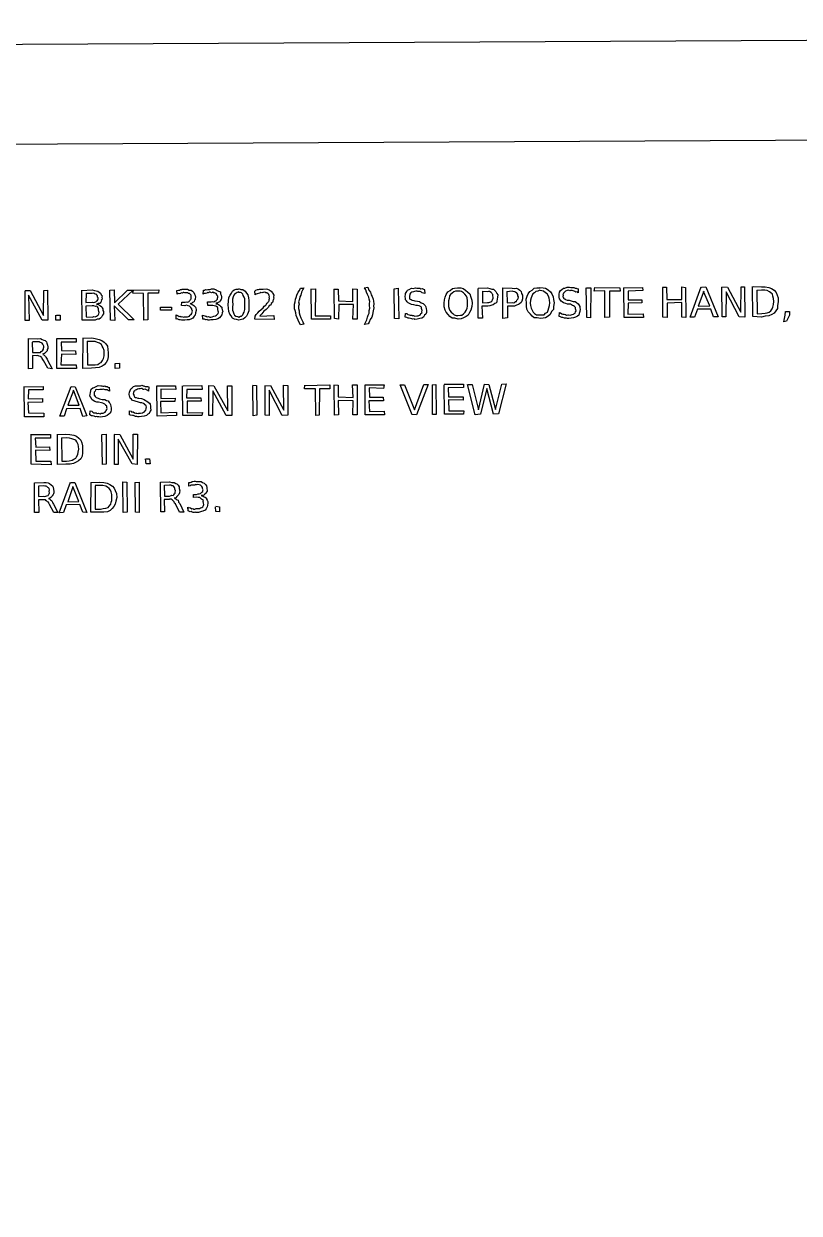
# Model space of a CAD drawing. Header units: millimetres. Extents: x -1 to 471, y -1 to 401.
# Drawn here: x 64.4 to 141.9, y 282.3 to 401.2 of the extents above; entities that cross this region are included whole.
import ezdxf

# ---------------------------------------------------------------- set-up
doc = ezdxf.new("R2010")
doc.units = ezdxf.units.MM

msp = doc.modelspace()

# ---------------------------------------------------------------- linework, layer by layer
for points in [[(1.06, -1.21), (471.02, 1.22), (468.99, 401.18), (-1.05, 398.77)], [(11.02, 8.84), (460.96, 11.16), (459.02, 391.14), (9.04, 388.87)]]:
    msp.add_lwpolyline(points, close=True)
for points in [[(64.55, 374.52), (65.04, 374.53), (66.4, 372.04), (66.42, 374.52), (66.79, 374.55), (66.82, 371.57), (66.25, 371.57), (64.89, 374.06), (64.96, 371.54), (64.54, 371.52), (64.55, 374.51)], [(70.21, 374.54), (71.25, 374.59), (71.48, 374.52), (71.65, 374.5), (71.81, 374.46), (71.95, 374.37), (72.07, 374.28), (72.13, 374.1), (72.23, 373.99), (72.21, 373.85), (72.25, 373.68), (72.16, 373.55), (72.19, 373.49), (72.1, 373.38), (72.03, 373.28), (71.97, 373.24), (71.85, 373.22), (71.69, 373.16), (71.87, 373.13), (71.96, 373.05), (72.07, 373), (72.2, 372.89), (72.23, 372.79), (72.31, 372.7), (72.32, 372.53), (72.39, 372.42), (72.37, 372.19), (72.27, 372.08), (72.19, 371.88), (72.09, 371.76), (71.96, 371.67), (71.75, 371.65), (71.53, 371.57), (71.3, 371.57), (70.25, 371.58), (70.22, 374.57)], [(73.01, 374.57), (73.44, 374.59), (73.48, 373.29), (74.78, 374.56), (75.34, 374.57), (73.86, 373.18), (75.43, 371.59), (74.89, 371.59), (73.43, 373), (73.5, 371.54), (73.08, 371.56), (73.02, 374.58)], [(75.35, 374.58), (77.89, 374.59), (77.86, 374.27), (76.81, 374.26), (76.82, 371.6), (76.42, 371.58), (76.39, 374.22), (75.31, 374.25), (75.36, 374.55)], [(81.03, 373.26), (81.14, 373.21), (81.3, 373.1), (81.4, 373.03), (81.44, 372.99), (81.57, 372.87), (81.6, 372.76), (81.63, 372.64), (81.65, 372.52), (81.58, 372.29), (81.55, 372.07), (81.45, 371.95), (81.3, 371.77), (81.18, 371.71), (80.94, 371.59), (80.74, 371.59), (80.49, 371.58), (80.4, 371.55), (80.31, 371.55), (80.17, 371.56), (80.05, 371.6), (79.95, 371.59), (79.88, 371.64), (79.74, 371.69), (79.65, 371.66), (79.63, 372.11), (79.72, 372.07), (79.84, 372.01), (79.95, 371.93), (80.04, 371.96), (80.15, 371.91), (80.25, 371.93), (80.38, 371.86), (80.48, 371.91), (80.63, 371.89), (80.78, 371.9), (80.96, 371.98), (81, 372.06), (81.12, 372.14), (81.2, 372.23), (81.22, 372.35), (81.26, 372.45), (81.2, 372.62), (81.19, 372.7), (81.09, 372.84), (81.02, 372.9), (80.96, 372.96), (80.82, 372.99), (80.68, 373.05), (80.49, 373.01), (80.18, 373.04), (80.19, 373.38), (80.53, 373.38), (80.69, 373.39), (80.8, 373.38), (80.92, 373.44), (80.98, 373.5), (81.04, 373.56), (81.08, 373.64), (81.12, 373.71), (81.13, 373.88), (81.13, 373.98), (81.12, 374.05), (81.08, 374.13), (80.96, 374.22), (80.87, 374.22), (80.79, 374.29), (80.64, 374.29), (80.51, 374.29), (80.41, 374.34), (80.35, 374.32), (80.28, 374.26), (80.14, 374.31), (80.07, 374.24), (79.94, 374.21), (79.85, 374.24), (79.74, 374.17), (79.71, 374.53), (79.86, 374.55), (79.99, 374.56), (80.04, 374.63), (80.2, 374.64), (80.24, 374.67), (80.37, 374.66), (80.49, 374.68), (80.55, 374.65), (80.77, 374.66), (80.94, 374.58), (81.15, 374.55), (81.27, 374.46), (81.4, 374.32), (81.47, 374.18), (81.55, 374.04), (81.56, 373.86), (81.52, 373.74), (81.55, 373.64), (81.48, 373.55), (81.44, 373.44), (81.36, 373.38), (81.27, 373.33), (81.17, 373.24), (81.04, 373.2)], [(83.6, 373.21), (83.77, 373.21), (83.88, 373.14), (83.97, 373.06), (84.06, 372.97), (84.19, 372.85), (84.2, 372.75), (84.23, 372.6), (84.29, 372.48), (84.23, 372.3), (84.2, 372.1), (84.09, 371.95), (83.97, 371.8), (83.8, 371.7), (83.6, 371.63), (83.32, 371.61), (83.09, 371.59), (82.97, 371.57), (82.93, 371.57), (82.76, 371.58), (82.72, 371.63), (82.59, 371.59), (82.47, 371.65), (82.37, 371.65), (82.3, 371.68), (82.28, 372.07), (82.38, 372.03), (82.49, 372), (82.57, 371.96), (82.65, 371.95), (82.74, 371.91), (82.85, 371.93), (82.99, 371.87), (83.09, 371.88), (83.23, 371.89), (83.4, 371.97), (83.57, 371.99), (83.65, 372.07), (83.74, 372.12), (83.82, 372.24), (83.86, 372.37), (83.82, 372.47), (83.81, 372.64), (83.79, 372.75), (83.76, 372.85), (83.67, 372.94), (83.59, 372.97), (83.42, 373), (83.31, 373.04), (83.16, 373.04), (82.79, 373.04), (82.78, 373.4), (83.14, 373.39), (83.28, 373.42), (83.4, 373.39), (83.51, 373.46), (83.65, 373.52), (83.68, 373.57), (83.76, 373.65), (83.76, 373.77), (83.8, 373.85), (83.79, 373.95), (83.71, 374.05), (83.7, 374.13), (83.63, 374.23), (83.48, 374.29), (83.42, 374.28), (83.31, 374.35), (83.15, 374.31), (83.02, 374.36), (82.93, 374.35), (82.86, 374.3), (82.76, 374.32), (82.69, 374.25), (82.57, 374.23), (82.44, 374.22), (82.33, 374.17), (82.37, 374.56), (82.5, 374.55), (82.58, 374.63), (82.68, 374.61), (82.81, 374.64), (82.88, 374.63), (82.99, 374.64), (83.09, 374.68), (83.18, 374.7), (83.39, 374.69), (83.62, 374.6), (83.73, 374.53), (83.88, 374.47), (84.05, 374.39), (84.08, 374.2), (84.13, 374.06), (84.18, 373.9), (84.15, 373.81), (84.13, 373.64), (84.11, 373.6), (84.02, 373.51), (83.96, 373.38), (83.9, 373.36), (83.75, 373.29), (83.61, 373.25)], [(85.87, 374.72), (86.1, 374.64), (86.3, 374.62), (86.52, 374.45), (86.67, 374.26), (86.79, 374.09), (86.86, 373.81), (86.9, 373.52), (86.91, 373.15), (86.9, 372.81), (86.89, 372.5), (86.77, 372.18), (86.67, 371.95), (86.49, 371.81), (86.32, 371.67), (86.16, 371.62), (85.89, 371.55), (85.65, 371.63), (85.45, 371.66), (85.28, 371.78), (85.12, 372), (84.99, 372.17), (84.9, 372.44), (84.86, 372.76), (84.82, 373.11), (84.88, 373.46), (84.91, 373.82), (85.02, 374.05), (85.15, 374.26), (85.27, 374.45), (85.44, 374.59), (85.63, 374.65), (85.86, 374.68)], [(87.99, 371.97), (89.38, 372.02), (89.44, 371.63), (87.51, 371.67), (87.53, 371.96), (87.62, 372.13), (87.79, 372.29), (87.93, 372.46), (88.13, 372.63), (88.32, 372.79), (88.44, 372.97), (88.58, 373.08), (88.64, 373.13), (88.72, 373.28), (88.83, 373.38), (88.87, 373.43), (88.93, 373.5), (88.92, 373.63), (88.94, 373.64), (88.95, 373.74), (88.94, 373.85), (88.96, 373.91), (88.94, 374.04), (88.9, 374.13), (88.81, 374.19), (88.69, 374.31), (88.6, 374.3), (88.48, 374.38), (88.37, 374.33), (88.28, 374.32), (88.2, 374.31), (88.1, 374.34), (88, 374.28), (87.86, 374.23), (87.73, 374.21), (87.64, 374.17), (87.54, 374.1), (87.49, 374.47), (87.61, 374.55), (87.75, 374.62), (87.86, 374.62), (87.95, 374.67), (88.09, 374.65), (88.16, 374.68), (88.29, 374.66), (88.33, 374.67), (88.61, 374.69), (88.77, 374.65), (88.92, 374.59), (89.12, 374.46), (89.26, 374.31), (89.3, 374.23), (89.38, 374.05), (89.37, 373.86), (89.4, 373.79), (89.37, 373.68), (89.31, 373.55), (89.29, 373.51), (89.29, 373.43), (89.25, 373.33), (89.12, 373.22), (89.1, 373.08), (89.04, 373.06), (88.94, 373.02), (88.86, 372.87), (88.77, 372.77), (88.62, 372.64), (88.4, 372.46), (88.21, 372.19), (88.01, 372.01)], [(92.39, 374.8), (92.26, 374.56), (92.17, 374.35), (92.1, 374.08), (92, 373.91), (91.95, 373.66), (91.87, 373.39), (91.91, 373.18), (91.85, 372.95), (91.86, 372.74), (91.91, 372.49), (91.92, 372.3), (91.98, 372.05), (92.08, 371.8), (92.18, 371.6), (92.29, 371.39), (92.38, 371.16), (92.07, 371.11), (91.93, 371.33), (91.83, 371.57), (91.71, 371.8), (91.63, 372.03), (91.59, 372.3), (91.51, 372.53), (91.46, 372.71), (91.47, 372.92), (91.47, 373.16), (91.51, 373.4), (91.56, 373.65), (91.62, 373.84), (91.68, 374.07), (91.81, 374.35), (91.94, 374.53), (92.07, 374.78), (92.38, 374.76)], [(93.14, 374.65), (93.55, 374.69), (93.52, 372.01), (95.04, 372.01), (95.04, 371.68), (93.14, 371.68), (93.12, 374.69)], [(95.4, 374.66), (95.81, 374.66), (95.85, 373.49), (97.29, 373.43), (97.29, 374.7), (97.71, 374.67), (97.73, 371.68), (97.29, 371.68), (97.34, 373.14), (95.87, 373.12), (95.86, 371.66), (95.45, 371.72), (95.43, 374.66)], [(98.42, 374.79), (98.77, 374.85), (98.89, 374.58), (99.04, 374.37), (99.11, 374.11), (99.22, 373.92), (99.3, 373.67), (99.35, 373.46), (99.37, 373.19), (99.34, 372.96), (99.39, 372.79), (99.31, 372.51), (99.29, 372.33), (99.24, 372.09), (99.17, 371.88), (99.02, 371.63), (98.93, 371.37), (98.8, 371.19), (98.46, 371.14), (98.58, 371.4), (98.67, 371.61), (98.76, 371.86), (98.82, 372.06), (98.93, 372.27), (98.92, 372.54), (98.97, 372.77), (98.95, 373.02), (98.94, 373.23), (98.97, 373.44), (98.92, 373.68), (98.87, 373.88), (98.76, 374.13), (98.66, 374.38), (98.59, 374.61), (98.44, 374.8)], [(101.41, 374.69), (101.8, 374.75), (101.88, 371.69), (101.45, 371.74), (101.42, 374.69)], [(104.44, 374.6), (104.47, 374.23), (104.34, 374.26), (104.21, 374.3), (104.13, 374.37), (104.02, 374.43), (103.91, 374.43), (103.79, 374.42), (103.7, 374.46), (103.58, 374.47), (103.43, 374.42), (103.33, 374.39), (103.17, 374.36), (103.07, 374.3), (103.03, 374.25), (102.99, 374.17), (102.96, 374.07), (102.93, 373.99), (102.95, 373.86), (102.93, 373.77), (102.98, 373.68), (103.07, 373.62), (103.1, 373.63), (103.21, 373.57), (103.37, 373.54), (103.48, 373.51), (103.75, 373.46), (103.95, 373.42), (104.12, 373.3), (104.3, 373.22), (104.39, 373.17), (104.52, 373.02), (104.56, 372.89), (104.61, 372.71), (104.63, 372.56), (104.63, 372.34), (104.56, 372.18), (104.44, 372.05), (104.35, 371.88), (104.18, 371.78), (103.97, 371.74), (103.72, 371.65), (103.47, 371.64), (103.4, 371.7), (103.24, 371.68), (103.17, 371.7), (103.05, 371.72), (102.92, 371.75), (102.82, 371.77), (102.69, 371.82), (102.51, 371.88), (102.54, 372.24), (102.67, 372.23), (102.78, 372.14), (102.91, 372.09), (103, 372.08), (103.16, 372.06), (103.22, 372.03), (103.34, 372.03), (103.48, 371.97), (103.67, 371.99), (103.82, 372.01), (103.94, 372.06), (104.03, 372.12), (104.09, 372.23), (104.2, 372.3), (104.19, 372.39), (104.21, 372.54), (104.19, 372.64), (104.15, 372.72), (104.13, 372.82), (104.1, 372.9), (103.96, 372.96), (103.91, 373.01), (103.75, 373.04), (103.61, 373.04), (103.37, 373.11), (103.15, 373.14), (102.95, 373.23), (102.82, 373.31), (102.71, 373.39), (102.65, 373.51), (102.55, 373.61), (102.56, 373.74), (102.5, 373.94), (102.56, 374.13), (102.55, 374.24), (102.68, 374.44), (102.76, 374.58), (102.92, 374.64), (103.15, 374.75), (103.31, 374.73), (103.55, 374.8), (103.68, 374.77), (103.79, 374.75), (103.91, 374.78), (103.96, 374.76), (104.09, 374.7), (104.22, 374.72), (104.33, 374.67), (104.46, 374.62)], [(107.75, 374.81), (108.06, 374.79), (108.32, 374.72), (108.55, 374.55), (108.78, 374.38), (108.97, 374.19), (109.07, 373.87), (109.17, 373.58), (109.2, 373.25), (109.16, 372.92), (109.07, 372.58), (108.94, 372.32), (108.79, 372.08), (108.59, 371.93), (108.35, 371.8), (108.12, 371.7), (107.8, 371.67), (107.48, 371.75), (107.22, 371.78), (106.96, 371.92), (106.81, 372.14), (106.62, 372.36), (106.5, 372.58), (106.41, 372.91), (106.4, 373.25), (106.44, 373.6), (106.51, 373.85), (106.62, 374.13), (106.77, 374.41), (106.99, 374.53), (107.24, 374.72), (107.44, 374.76), (107.81, 374.8)], [(107.81, 374.47), (107.54, 374.45), (107.36, 374.41), (107.19, 374.26), (107.05, 374.13), (106.95, 373.99), (106.91, 373.74), (106.83, 373.51), (106.85, 373.23), (106.85, 372.94), (106.89, 372.7), (106.96, 372.52), (107.12, 372.35), (107.26, 372.22), (107.41, 372.09), (107.6, 372.02), (107.77, 372.02), (108.03, 372.05), (108.17, 372.08), (108.34, 372.19), (108.49, 372.35), (108.59, 372.54), (108.71, 372.75), (108.73, 372.98), (108.75, 373.22), (108.73, 373.51), (108.69, 373.79), (108.62, 373.97), (108.47, 374.16), (108.35, 374.3), (108.15, 374.42), (107.99, 374.46), (107.81, 374.47)], [(109.81, 374.78), (110.72, 374.79), (110.98, 374.74), (111.18, 374.68), (111.32, 374.65), (111.47, 374.54), (111.57, 374.42), (111.66, 374.23), (111.76, 374.1), (111.74, 373.86), (111.71, 373.65), (111.68, 373.45), (111.63, 373.3), (111.47, 373.22), (111.31, 373.11), (111.17, 373.05), (110.98, 372.99), (110.76, 372.96), (110.18, 372.95), (110.23, 371.78), (109.81, 371.76), (109.79, 374.74)], [(110.22, 374.39), (110.24, 373.29), (110.73, 373.32), (110.86, 373.34), (110.97, 373.36), (111.08, 373.41), (111.17, 373.47), (111.2, 373.52), (111.25, 373.61), (111.31, 373.76), (111.29, 373.88), (111.28, 374.01), (111.26, 374.14), (111.2, 374.21), (111.16, 374.25), (111.09, 374.33), (110.94, 374.42), (110.84, 374.44), (110.69, 374.4), (110.21, 374.44)], [(112.26, 374.79), (113.21, 374.75), (113.47, 374.73), (113.62, 374.75), (113.83, 374.67), (113.97, 374.55), (114.1, 374.42), (114.13, 374.24), (114.23, 374.08), (114.23, 373.86), (114.22, 373.69), (114.16, 373.46), (114.09, 373.32), (113.94, 373.19), (113.83, 373.14), (113.62, 373.05), (113.42, 372.97), (113.24, 372.95), (112.72, 372.95), (112.72, 371.79), (112.28, 371.74), (112.28, 374.79)], [(112.67, 374.43), (112.71, 373.29), (113.23, 373.34), (113.37, 373.31), (113.48, 373.36), (113.52, 373.42), (113.64, 373.43), (113.68, 373.56), (113.76, 373.66), (113.81, 373.74), (113.82, 373.89), (113.77, 374), (113.75, 374.13), (113.71, 374.23), (113.66, 374.28), (113.53, 374.35), (113.45, 374.39), (113.31, 374.43), (113.21, 374.47), (112.67, 374.41)], [(115.97, 374.83), (116.3, 374.79), (116.53, 374.75), (116.78, 374.59), (117.02, 374.39), (117.15, 374.21), (117.3, 373.9), (117.33, 373.62), (117.39, 373.29), (117.33, 372.94), (117.31, 372.62), (117.13, 372.42), (116.98, 372.13), (116.8, 371.97), (116.53, 371.81), (116.29, 371.78), (116.03, 371.72), (115.7, 371.79), (115.4, 371.81), (115.18, 371.95), (115.02, 372.16), (114.79, 372.39), (114.67, 372.66), (114.62, 372.96), (114.62, 373.25), (114.6, 373.65), (114.7, 373.95), (114.78, 374.2), (114.97, 374.42), (115.21, 374.57), (115.4, 374.75), (115.67, 374.81), (116, 374.81)], [(115.97, 374.55), (115.77, 374.48), (115.57, 374.44), (115.43, 374.3), (115.27, 374.2), (115.15, 373.98), (115.1, 373.79), (115.02, 373.55), (115.01, 373.26), (115.03, 373.03), (115.11, 372.78), (115.21, 372.55), (115.31, 372.36), (115.43, 372.23), (115.62, 372.11), (115.77, 372.09), (115.98, 372.09), (116.2, 372.09), (116.39, 372.11), (116.53, 372.25), (116.72, 372.38), (116.8, 372.58), (116.87, 372.81), (116.93, 373.03), (116.97, 373.3), (116.93, 373.55), (116.91, 373.77), (116.82, 373.98), (116.68, 374.19), (116.52, 374.31), (116.34, 374.46), (116.16, 374.49), (116, 374.52)], [(119.79, 374.7), (119.78, 374.29), (119.71, 374.39), (119.57, 374.38), (119.46, 374.42), (119.39, 374.45), (119.3, 374.5), (119.18, 374.53), (119.04, 374.53), (118.96, 374.51), (118.83, 374.55), (118.69, 374.52), (118.53, 374.45), (118.46, 374.4), (118.36, 374.3), (118.32, 374.25), (118.26, 374.11), (118.3, 374.05), (118.27, 373.9), (118.33, 373.84), (118.32, 373.77), (118.41, 373.71), (118.47, 373.69), (118.54, 373.62), (118.69, 373.58), (118.88, 373.57), (119.1, 373.5), (119.3, 373.44), (119.5, 373.43), (119.62, 373.33), (119.8, 373.21), (119.86, 373.11), (119.96, 372.94), (119.95, 372.79), (119.98, 372.67), (119.97, 372.42), (119.9, 372.24), (119.85, 372.08), (119.71, 371.97), (119.54, 371.87), (119.33, 371.81), (119.08, 371.78), (118.85, 371.72), (118.72, 371.74), (118.64, 371.77), (118.52, 371.75), (118.41, 371.77), (118.25, 371.83), (118.16, 371.83), (118.02, 371.89), (117.89, 371.94), (117.92, 372.33), (118.02, 372.29), (118.15, 372.21), (118.27, 372.18), (118.39, 372.16), (118.52, 372.14), (118.62, 372.07), (118.76, 372.1), (118.82, 372.1), (118.98, 372.08), (119.18, 372.13), (119.31, 372.15), (119.36, 372.21), (119.49, 372.28), (119.53, 372.4), (119.58, 372.5), (119.57, 372.62), (119.54, 372.68), (119.51, 372.83), (119.46, 372.91), (119.41, 372.94), (119.33, 373.01), (119.23, 373.04), (119.14, 373.11), (119.02, 373.15), (118.73, 373.15), (118.55, 373.23), (118.32, 373.31), (118.18, 373.4), (118.09, 373.46), (118.01, 373.55), (117.92, 373.69), (117.88, 373.87), (117.88, 373.96), (117.9, 374.15), (117.92, 374.37), (118.02, 374.52), (118.16, 374.63), (118.33, 374.76), (118.47, 374.77), (118.69, 374.86), (118.93, 374.87), (119.05, 374.84), (119.1, 374.82), (119.23, 374.82), (119.37, 374.83), (119.48, 374.77), (119.58, 374.75), (119.65, 374.72), (119.82, 374.71)], [(120.61, 374.81), (121.04, 374.81), (121.02, 371.81), (120.64, 371.82), (120.58, 374.81)], [(121.44, 374.83), (123.95, 374.8), (123.98, 374.46), (122.92, 374.46), (122.93, 371.85), (122.47, 371.84), (122.45, 374.5), (121.4, 374.48), (121.44, 374.83)], [(124.31, 374.81), (126.21, 374.82), (126.25, 374.52), (124.78, 374.48), (124.78, 373.6), (126.16, 373.59), (126.15, 373.3), (124.78, 373.28), (124.74, 372.16), (126.29, 372.21), (126.3, 371.83), (124.39, 371.84), (124.34, 374.81)], [(128.22, 374.87), (128.63, 374.86), (128.66, 373.64), (130.16, 373.63), (130.13, 374.89), (130.51, 374.84), (130.55, 371.84), (130.15, 371.87), (130.14, 373.32), (128.67, 373.27), (128.68, 371.84), (128.25, 371.87), (128.26, 374.82)], [(132.1, 374.87), (132.54, 374.89), (133.77, 371.91), (133.32, 371.9), (133.05, 372.66), (131.71, 372.67), (131.41, 371.87), (130.97, 371.85), (132.09, 374.9)], [(132.33, 374.47), (131.79, 372.96), (132.94, 372.99), (132.32, 374.44)], [(134.15, 374.91), (134.71, 374.88), (136.04, 372.38), (136.06, 374.91), (136.4, 374.9), (136.45, 371.86), (135.88, 371.89), (134.56, 374.41), (134.55, 371.91), (134.18, 371.89), (134.14, 374.86)], [(137.26, 374.92), (138.09, 374.9), (138.46, 374.89), (138.85, 374.82), (139.11, 374.72), (139.37, 374.55), (139.56, 374.33), (139.68, 374.05), (139.77, 373.8), (139.78, 373.39), (139.71, 373.02), (139.7, 372.72), (139.55, 372.5), (139.37, 372.25), (139.13, 372.13), (138.83, 372), (138.46, 371.96), (138.11, 371.88), (137.24, 371.92), (137.21, 374.93)], [(137.63, 374.55), (137.68, 372.21), (138.14, 372.23), (138.46, 372.25), (138.68, 372.31), (138.87, 372.37), (139.04, 372.5), (139.17, 372.69), (139.24, 372.88), (139.3, 373.13), (139.33, 373.43), (139.29, 373.73), (139.24, 373.97), (139.19, 374.16), (139.03, 374.3), (138.9, 374.39), (138.66, 374.53), (138.42, 374.57), (138.11, 374.56), (137.63, 374.54)], [(70.65, 374.22), (70.61, 373.33), (71.26, 373.35), (71.34, 373.34), (71.5, 373.37), (71.6, 373.4), (71.67, 373.45), (71.74, 373.49), (71.81, 373.59), (71.83, 373.66), (71.83, 373.81), (71.78, 373.85), (71.77, 373.99), (71.72, 374.06), (71.7, 374.13), (71.56, 374.15), (71.46, 374.22), (71.39, 374.25), (71.24, 374.22), (70.63, 374.23)], [(85.91, 374.4), (85.72, 374.34), (85.62, 374.27), (85.49, 374.19), (85.39, 374.05), (85.34, 373.9), (85.27, 373.66), (85.25, 373.41), (85.29, 373.16), (85.28, 372.86), (85.28, 372.58), (85.33, 372.39), (85.39, 372.19), (85.48, 372.08), (85.6, 371.96), (85.78, 371.93), (85.89, 371.88), (86.06, 371.95), (86.16, 371.98), (86.31, 372.1), (86.34, 372.21), (86.42, 372.35), (86.5, 372.62), (86.5, 372.85), (86.5, 373.11), (86.5, 373.46), (86.48, 373.71), (86.42, 373.88), (86.33, 374.04), (86.28, 374.17), (86.15, 374.29), (86.06, 374.34), (85.86, 374.34)], [(67.68, 372.07), (68.05, 372.05), (68.05, 371.55), (67.63, 371.57), (67.62, 372.06)], [(70.63, 372.97), (70.65, 371.9), (71.29, 371.88), (71.42, 371.92), (71.56, 371.91), (71.68, 371.95), (71.79, 372.02), (71.83, 372.07), (71.91, 372.21), (71.94, 372.32), (71.92, 372.43), (71.89, 372.59), (71.89, 372.7), (71.85, 372.81), (71.78, 372.89), (71.7, 372.95), (71.57, 372.93), (71.41, 373.01), (71.26, 373.01), (70.61, 372.97)], [(78.07, 372.88), (79.17, 372.86), (79.16, 372.57), (78.08, 372.56), (78.06, 372.85)], [(140.51, 372.43), (140.91, 372.42), (140.89, 372.06), (140.6, 371.47), (140.34, 371.41), (140.48, 372.06), (140.49, 372.43)], [(66.33, 368.12), (66.41, 368.09), (66.43, 368.1), (66.49, 368.02), (66.58, 367.93), (66.63, 367.86), (66.7, 367.77), (66.76, 367.67), (66.8, 367.57), (67.26, 366.71), (66.81, 366.76), (66.39, 367.52), (66.32, 367.65), (66.26, 367.75), (66.21, 367.87), (66.14, 367.88), (66.07, 367.94), (65.94, 367.97), (65.81, 368.03), (65.72, 368.01), (65.28, 368.02), (65.29, 366.72), (64.9, 366.69), (64.88, 369.74), (65.77, 369.71), (66.07, 369.74), (66.26, 369.65), (66.42, 369.58), (66.54, 369.55), (66.67, 369.4), (66.72, 369.26), (66.8, 369.08), (66.83, 368.89), (66.83, 368.73), (66.76, 368.64), (66.74, 368.51), (66.66, 368.41), (66.6, 368.32), (66.5, 368.24), (66.46, 368.22), (66.3, 368.17)], [(67.73, 369.74), (69.66, 369.75), (69.64, 369.38), (68.14, 369.38), (68.17, 368.52), (69.57, 368.49), (69.61, 368.15), (68.18, 368.16), (68.13, 367.11), (69.65, 367.1), (69.68, 366.74), (67.72, 366.72), (67.72, 369.75)], [(70.33, 369.76), (71.2, 369.79), (71.55, 369.74), (71.95, 369.64), (72.22, 369.54), (72.44, 369.38), (72.6, 369.2), (72.78, 368.96), (72.81, 368.63), (72.85, 368.29), (72.85, 367.91), (72.78, 367.57), (72.66, 367.35), (72.44, 367.11), (72.24, 366.97), (71.95, 366.84), (71.57, 366.79), (71.17, 366.77), (70.33, 366.73), (70.34, 369.79)], [(65.26, 369.36), (65.3, 368.33), (65.77, 368.35), (65.94, 368.34), (66.07, 368.34), (66.14, 368.42), (66.23, 368.47), (66.3, 368.51), (66.38, 368.66), (66.37, 368.77), (66.41, 368.87), (66.42, 368.97), (66.36, 369.1), (66.31, 369.16), (66.24, 369.26), (66.18, 369.3), (66.05, 369.35), (65.94, 369.4), (65.78, 369.41), (65.3, 369.39)], [(70.74, 369.46), (70.79, 367.09), (71.26, 367.09), (71.56, 367.1), (71.81, 367.13), (71.97, 367.28), (72.14, 367.35), (72.28, 367.52), (72.39, 367.73), (72.45, 367.99), (72.43, 368.26), (72.43, 368.55), (72.33, 368.79), (72.24, 368.98), (72.17, 369.12), (71.99, 369.28), (71.78, 369.33), (71.53, 369.42), (71.23, 369.44), (70.75, 369.45)], [(73.54, 367.25), (73.97, 367.28), (73.98, 366.78), (73.54, 366.74), (73.56, 367.25)], [(64.44, 364.89), (66.36, 364.94), (66.36, 364.61), (64.88, 364.62), (64.85, 363.7), (66.29, 363.73), (66.3, 363.38), (64.83, 363.34), (64.88, 362.29), (66.41, 362.27), (66.41, 361.9), (64.49, 361.9), (64.45, 364.93)], [(69.15, 364.94), (69.56, 364.92), (70.73, 361.99), (70.3, 361.95), (70.06, 362.74), (68.69, 362.72), (68.44, 361.97), (68.01, 361.97), (69.14, 364.94)], [(72.96, 364.88), (72.98, 364.48), (72.83, 364.55), (72.75, 364.6), (72.66, 364.62), (72.56, 364.61), (72.43, 364.64), (72.36, 364.66), (72.24, 364.65), (72.14, 364.65), (72, 364.65), (71.86, 364.62), (71.7, 364.64), (71.59, 364.59), (71.53, 364.46), (71.46, 364.37), (71.45, 364.27), (71.43, 364.19), (71.46, 364.06), (71.47, 364.05), (71.54, 363.93), (71.6, 363.88), (71.63, 363.85), (71.76, 363.81), (71.86, 363.78), (71.99, 363.72), (72.23, 363.65), (72.5, 363.65), (72.67, 363.53), (72.83, 363.49), (72.96, 363.35), (73.02, 363.26), (73.09, 363.15), (73.12, 362.94), (73.16, 362.82), (73.16, 362.61), (73.1, 362.41), (73, 362.27), (72.9, 362.17), (72.74, 362.05), (72.5, 361.95), (72.29, 361.91), (72.03, 361.88), (71.92, 361.91), (71.77, 361.9), (71.7, 361.95), (71.57, 361.91), (71.44, 361.98), (71.29, 362.02), (71.19, 362.02), (71.03, 362.12), (71.04, 362.52), (71.2, 362.46), (71.3, 362.36), (71.41, 362.31), (71.54, 362.32), (71.64, 362.3), (71.76, 362.23), (71.87, 362.26), (72.04, 362.22), (72.15, 362.27), (72.34, 362.27), (72.41, 362.29), (72.54, 362.38), (72.6, 362.46), (72.65, 362.53), (72.71, 362.63), (72.73, 362.74), (72.72, 362.85), (72.72, 362.99), (72.62, 363.05), (72.6, 363.08), (72.51, 363.17), (72.45, 363.19), (72.32, 363.28), (72.18, 363.3), (71.88, 363.36), (71.7, 363.37), (71.5, 363.45), (71.33, 363.53), (71.22, 363.64), (71.17, 363.7), (71.11, 363.86), (71.02, 364.02), (71.06, 364.14), (71.07, 364.35), (71.13, 364.51), (71.16, 364.67), (71.3, 364.81), (71.46, 364.85), (71.66, 364.95), (71.86, 365.03), (72.1, 365.02), (72.22, 365.02), (72.3, 364.98), (72.43, 364.97), (72.52, 365), (72.61, 364.94), (72.75, 364.93), (72.83, 364.87), (72.93, 364.85)], [(76.9, 364.9), (76.89, 364.48), (76.8, 364.55), (76.66, 364.6), (76.53, 364.66), (76.42, 364.63), (76.34, 364.65), (76.23, 364.73), (76.17, 364.74), (76.03, 364.69), (75.92, 364.71), (75.77, 364.68), (75.66, 364.62), (75.54, 364.56), (75.5, 364.49), (75.42, 364.44), (75.39, 364.35), (75.34, 364.19), (75.4, 364.1), (75.42, 364.07), (75.45, 363.96), (75.46, 363.92), (75.58, 363.84), (75.63, 363.83), (75.81, 363.78), (75.91, 363.77), (76.18, 363.73), (76.43, 363.64), (76.58, 363.55), (76.72, 363.48), (76.83, 363.37), (76.96, 363.28), (77.04, 363.16), (77.06, 362.97), (77.08, 362.8), (77.09, 362.58), (77.03, 362.46), (76.93, 362.25), (76.8, 362.17), (76.66, 362.04), (76.45, 361.97), (76.17, 361.95), (75.94, 361.91), (75.82, 361.9), (75.72, 361.95), (75.58, 361.95), (75.51, 361.96), (75.36, 362.03), (75.26, 362.03), (75.08, 362.07), (74.99, 362.09), (74.97, 362.5), (75.13, 362.46), (75.21, 362.38), (75.33, 362.39), (75.46, 362.31), (75.61, 362.28), (75.72, 362.28), (75.84, 362.24), (75.91, 362.27), (76.08, 362.26), (76.27, 362.31), (76.39, 362.36), (76.49, 362.4), (76.54, 362.5), (76.61, 362.56), (76.63, 362.69), (76.63, 362.81), (76.67, 362.87), (76.64, 363.01), (76.6, 363.03), (76.49, 363.15), (76.47, 363.17), (76.36, 363.24), (76.21, 363.3), (76.06, 363.3), (75.79, 363.39), (75.63, 363.43), (75.43, 363.49), (75.29, 363.54), (75.17, 363.67), (75.05, 363.78), (75.01, 363.89), (74.96, 363.98), (74.94, 364.16), (74.96, 364.38), (75.03, 364.53), (75.11, 364.7), (75.21, 364.78), (75.38, 364.93), (75.57, 365), (75.8, 364.99), (75.98, 365), (76.09, 365.02), (76.21, 365.06), (76.34, 365.01), (76.42, 364.99), (76.53, 364.95), (76.65, 364.93), (76.79, 364.95), (76.88, 364.9)], [(77.72, 365), (79.58, 365.02), (79.62, 364.63), (78.11, 364.66), (78.12, 363.75), (79.54, 363.78), (79.52, 363.45), (78.08, 363.43), (78.12, 362.32), (79.67, 362.38), (79.66, 362.03), (77.74, 361.98), (77.7, 365.01)], [(80.32, 365.01), (82.19, 365.05), (82.22, 364.64), (80.71, 364.64), (80.68, 363.8), (82.11, 363.81), (82.15, 363.46), (80.73, 363.46), (80.75, 362.32), (82.27, 362.33), (82.21, 362.03), (80.31, 362.04), (80.27, 365.01)], [(82.88, 365.03), (83.41, 364.99), (84.81, 362.5), (84.77, 365.02), (85.19, 365.01), (85.19, 362.03), (84.63, 362.04), (83.29, 364.52), (83.28, 362.04), (82.91, 362.04), (82.89, 365.05)], [(87.3, 365.06), (87.66, 365.04), (87.71, 362.07), (87.33, 362.01), (87.31, 365.04)], [(88.5, 365.02), (89.05, 365.03), (90.38, 362.56), (90.36, 365.06), (90.8, 365.03), (90.78, 362.08), (90.21, 362.05), (88.91, 364.58), (88.92, 362.04), (88.54, 362.07), (88.52, 365.05)], [(92.46, 365.04), (94.99, 365.1), (94.98, 364.71), (93.94, 364.72), (93.93, 362.07), (93.58, 362.04), (93.57, 364.7), (92.45, 364.72), (92.5, 365.06)], [(95.4, 365.12), (95.81, 365.07), (95.83, 363.89), (97.31, 363.85), (97.26, 365.09), (97.7, 365.1), (97.7, 362.1), (97.28, 362.12), (97.31, 363.5), (95.83, 363.53), (95.84, 362.1), (95.45, 362.08), (95.41, 365.07)], [(98.49, 365.1), (100.42, 365.11), (100.36, 364.75), (98.92, 364.79), (98.94, 363.86), (100.31, 363.86), (100.34, 363.51), (98.88, 363.52), (98.94, 362.44), (100.42, 362.46), (100.44, 362.09), (98.52, 362.11), (98.52, 365.08)], [(103.22, 362.1), (102, 365.09), (102.44, 365.09), (103.43, 362.61), (104.39, 365.14), (104.81, 365.13), (103.64, 362.1), (103.2, 362.13)], [(105.22, 365.12), (105.59, 365.13), (105.62, 362.13), (105.25, 362.13), (105.24, 365.1)], [(106.41, 365.16), (108.33, 365.18), (108.34, 364.84), (106.82, 364.79), (106.85, 363.89), (108.3, 363.89), (108.29, 363.57), (106.83, 363.6), (106.86, 362.5), (108.38, 362.5), (108.35, 362.18), (106.43, 362.16), (106.41, 365.11)], [(108.77, 365.14), (109.2, 365.13), (109.83, 362.6), (110.43, 365.16), (110.87, 365.13), (111.53, 362.64), (112.17, 365.18), (112.59, 365.19), (111.84, 362.19), (111.32, 362.16), (110.68, 364.73), (110.05, 362.16), (109.5, 362.12), (108.75, 365.13)], [(69.39, 364.54), (68.8, 363.06), (69.94, 363.08), (69.38, 364.58)], [(65.16, 360.13), (67.07, 360.14), (67.1, 359.78), (65.55, 359.76), (65.62, 358.89), (66.99, 358.92), (67.03, 358.54), (65.59, 358.58), (65.62, 357.46), (67.13, 357.48), (67.15, 357.1), (65.16, 357.16), (65.16, 360.16)], [(67.76, 360.15), (68.58, 360.16), (69.01, 360.13), (69.4, 360.08), (69.68, 359.97), (69.9, 359.79), (70.1, 359.59), (70.23, 359.31), (70.29, 359.01), (70.28, 358.65), (70.28, 358.3), (70.24, 357.98), (70.11, 357.7), (69.89, 357.52), (69.66, 357.36), (69.39, 357.24), (69.05, 357.19), (68.6, 357.16), (67.79, 357.13), (67.79, 360.16)], [(72.24, 360.14), (72.63, 360.18), (72.66, 357.16), (72.27, 357.13), (72.22, 360.15)], [(73.46, 360.19), (74.01, 360.14), (75.35, 357.68), (75.35, 360.18), (75.76, 360.18), (75.73, 357.15), (75.24, 357.2), (73.86, 359.66), (73.85, 357.15), (73.49, 357.15), (73.49, 360.15)], [(68.19, 359.8), (68.22, 357.48), (68.69, 357.48), (68.96, 357.51), (69.24, 357.57), (69.4, 357.66), (69.61, 357.78), (69.69, 357.91), (69.8, 358.14), (69.85, 358.39), (69.9, 358.67), (69.87, 358.93), (69.84, 359.15), (69.7, 359.41), (69.6, 359.56), (69.41, 359.65), (69.23, 359.72), (68.98, 359.78), (68.66, 359.81), (68.2, 359.79)], [(76.61, 357.72), (76.98, 357.72), (77.04, 357.21), (76.63, 357.2), (76.57, 357.7)], [(74.31, 355.4), (74.71, 355.38), (74.74, 352.38), (74.34, 352.35), (74.31, 355.4)], [(79.51, 353.81), (79.52, 353.75), (79.61, 353.75), (79.64, 353.66), (79.75, 353.6), (79.82, 353.57), (79.87, 353.44), (79.88, 353.37), (79.99, 353.25), (80.4, 352.39), (79.96, 352.38), (79.58, 353.2), (79.47, 353.28), (79.44, 353.4), (79.38, 353.48), (79.31, 353.55), (79.23, 353.6), (79.13, 353.67), (78.98, 353.68), (78.93, 353.66), (78.45, 353.66), (78.48, 352.41), (78.09, 352.41), (78.07, 355.39), (78.97, 355.4), (79.19, 355.36), (79.43, 355.36), (79.61, 355.26), (79.71, 355.2), (79.85, 355.09), (79.94, 354.91), (79.94, 354.74), (79.99, 354.51), (79.96, 354.39), (79.98, 354.31), (79.91, 354.16), (79.83, 354.08), (79.78, 354), (79.72, 353.93), (79.62, 353.82), (79.45, 353.79)], [(82.17, 354.02), (82.32, 353.97), (82.44, 353.91), (82.52, 353.88), (82.67, 353.77), (82.67, 353.68), (82.73, 353.57), (82.81, 353.43), (82.81, 353.31), (82.78, 353.06), (82.73, 352.9), (82.62, 352.72), (82.52, 352.58), (82.31, 352.49), (82.16, 352.43), (81.87, 352.34), (81.6, 352.34), (81.52, 352.39), (81.43, 352.35), (81.32, 352.35), (81.22, 352.38), (81.13, 352.43), (81.05, 352.42), (80.96, 352.43), (80.85, 352.5), (80.81, 352.88), (80.91, 352.82), (80.98, 352.83), (81.08, 352.8), (81.21, 352.72), (81.31, 352.76), (81.4, 352.69), (81.51, 352.68), (81.63, 352.73), (81.8, 352.73), (81.97, 352.74), (82.08, 352.82), (82.21, 352.85), (82.3, 352.92), (82.37, 353.04), (82.4, 353.14), (82.38, 353.27), (82.35, 353.43), (82.36, 353.55), (82.26, 353.6), (82.18, 353.69), (82.11, 353.74), (82.01, 353.83), (81.82, 353.84), (81.68, 353.87), (81.37, 353.84), (81.36, 354.16), (81.67, 354.15), (81.83, 354.21), (81.95, 354.2), (82.07, 354.23), (82.18, 354.34), (82.21, 354.37), (82.31, 354.44), (82.29, 354.54), (82.33, 354.62), (82.28, 354.74), (82.28, 354.83), (82.2, 354.95), (82.15, 355.01), (82.08, 355.09), (81.92, 355.11), (81.8, 355.13), (81.68, 355.1), (81.57, 355.14), (81.5, 355.09), (81.41, 355.09), (81.3, 355.08), (81.21, 355.09), (81.09, 355.07), (81.04, 355.01), (80.89, 354.97), (80.89, 355.33), (81.04, 355.36), (81.14, 355.37), (81.25, 355.44), (81.31, 355.43), (81.42, 355.48), (81.52, 355.47), (81.64, 355.46), (81.7, 355.46), (81.91, 355.43), (82.14, 355.44), (82.27, 355.33), (82.42, 355.28), (82.56, 355.14), (82.66, 355.01), (82.7, 354.84), (82.71, 354.72), (82.72, 354.58), (82.72, 354.49), (82.65, 354.36), (82.59, 354.25), (82.48, 354.17), (82.42, 354.09), (82.29, 354.04), (82.14, 354.05)], [(66.88, 353.73), (66.94, 353.74), (67.01, 353.69), (67.08, 353.6), (67.17, 353.56), (67.23, 353.5), (67.3, 353.38), (67.33, 353.27), (67.4, 353.19), (67.82, 352.33), (67.42, 352.36), (66.98, 353.14), (66.91, 353.27), (66.87, 353.38), (66.77, 353.42), (66.68, 353.52), (66.64, 353.52), (66.57, 353.6), (66.47, 353.62), (66.33, 353.61), (65.88, 353.61), (65.91, 352.35), (65.5, 352.35), (65.47, 355.3), (66.41, 355.34), (66.65, 355.35), (66.86, 355.3), (66.99, 355.24), (67.14, 355.1), (67.28, 355.02), (67.34, 354.87), (67.39, 354.65), (67.41, 354.48), (67.43, 354.31), (67.39, 354.2), (67.34, 354.14), (67.25, 354), (67.21, 353.93), (67.13, 353.83), (67.03, 353.78), (66.92, 353.75)], [(65.88, 354.99), (65.9, 353.94), (66.39, 353.97), (66.51, 353.95), (66.62, 353.98), (66.72, 354), (66.84, 354.06), (66.92, 354.17), (66.95, 354.22), (66.97, 354.32), (66.96, 354.44), (66.97, 354.6), (66.94, 354.73), (66.88, 354.8), (66.81, 354.86), (66.72, 354.94), (66.65, 354.99), (66.53, 354.98), (66.36, 355), (65.87, 354.99)], [(69.11, 355.36), (69.53, 355.35), (70.7, 352.34), (70.3, 352.37), (70.02, 353.13), (68.64, 353.11), (68.37, 352.33), (67.94, 352.31), (69.07, 355.37)], [(69.31, 354.92), (68.81, 353.42), (69.91, 353.45), (69.32, 354.93)], [(71.12, 355.35), (71.96, 355.37), (72.41, 355.35), (72.75, 355.29), (73.01, 355.16), (73.29, 354.99), (73.43, 354.77), (73.56, 354.55), (73.67, 354.25), (73.71, 353.85), (73.62, 353.49), (73.55, 353.18), (73.41, 352.93), (73.26, 352.75), (73.04, 352.56), (72.77, 352.42), (72.4, 352.38), (72.02, 352.38), (71.13, 352.38), (71.14, 355.34)], [(71.55, 355), (71.53, 352.68), (72.07, 352.69), (72.34, 352.74), (72.61, 352.79), (72.83, 352.83), (72.93, 352.98), (73.1, 353.17), (73.15, 353.37), (73.2, 353.56), (73.21, 353.88), (73.21, 354.16), (73.16, 354.41), (73.08, 354.59), (72.94, 354.74), (72.77, 354.87), (72.61, 354.98), (72.31, 355.04), (72.04, 355.03), (71.55, 355.04)], [(75.52, 355.35), (75.94, 355.38), (75.93, 352.35), (75.56, 352.37), (75.55, 355.36)], [(78.45, 355.07), (78.48, 353.98), (78.98, 353.97), (79.13, 354.03), (79.2, 354.07), (79.33, 354.06), (79.41, 354.11), (79.46, 354.21), (79.54, 354.29), (79.55, 354.39), (79.56, 354.52), (79.52, 354.69), (79.52, 354.77), (79.46, 354.84), (79.42, 354.96), (79.35, 355.02), (79.22, 355), (79.1, 355.09), (78.97, 355.07), (78.46, 355.04)], [(83.6, 352.97), (83.97, 352.92), (83.98, 352.42), (83.6, 352.43), (83.57, 352.91)]]:
    msp.add_lwpolyline(points)

doc.saveas('drawing.dxf')
